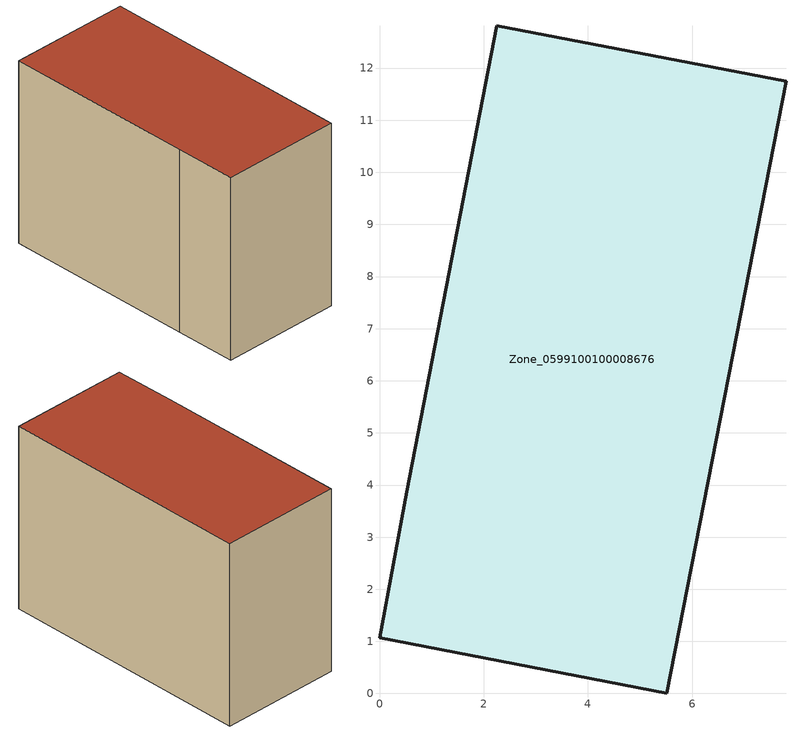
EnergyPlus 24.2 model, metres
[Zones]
Zone_0599100100008676
 floor ground (C_G): 0,1.07 0.52,3.87 2.25,12.82 7.8,11.74 5.51,0 z0
 wall outside (C_F): 0.52,3.87 0,1.07 5.51,0 7.8,11.74 2.25,12.82 0.52,3.87 z0:8.67
 roof outside (C_R): 5.51,0 7.8,11.74 2.25,12.82 0.52,3.87 0,1.07 z8.67
[BUILDING]
Pand.0599100100008676: North Axis=0; Terrain=City; Loads Convergence Tolerance Value=0.04; Temperature Convergence Tolerance Value=0.4; Solar Distribution=FullExterior; Maximum Number of Warmup Days=25; Minimum Number of Warmup Days=1
[Site:Location]
Rotterdam.The.Hague.AP_ZH_NLD Design_Conditions: Latitude=51.96; Longitude=4.45; Time Zone=1; Elevation=-4.5
[SITE:GROUNDTEMPERATURE:BUILDINGSURFACE]
18, 18, 18, 18, 18, 18, 18, 18, 18, 18, 18, 18
[MATERIAL] Thermal Absorptance=0.9; Solar Absorptance=0.7; Visible Absorptance=0.7
Name | Roughness | Thickness | Conductivity | Density | Specific Heat
G.TC.2015-2018 | MediumSmooth | 0.15 | 0.0428571 | 540 | 1210
F.TC.2015-2018 | Rough | 0.3 | 0.0666667 | 1920 | 840
R.TC.2015-2018 | MediumRough | 0.2 | 0.0333333 | 1500 | 1000
[CONSTRUCTION]
C_G: G.TC.2015-2018
C_F: F.TC.2015-2018
C_R: R.TC.2015-2018
[ZONE]
Zone_0599100100008676: Type=1; Multiplier=1; Ceiling Height=Autocalculate; Volume=Autocalculate; Floor Area=autocalculate; Part of Total Floor Area=Yes
[ZONEINFILTRATION:DESIGNFLOWRATE]
Infil_Zone_0599100100008676: Zone or ZoneList or Space or SpaceList=Zone_0599100100008676; Schedule=AlwaysOn; Design Flow Rate Calculation Method=Flow/Area; Flow Rate per Floor Area=0.0015; Constant Term Coefficient=1; Temperature Term Coefficient=0; Velocity Term Coefficient=0; Velocity Squared Term Coefficient=0
[HVACTEMPLATE:ZONE:IDEALLOADSAIRSYSTEM]
Zone_0599100100008676: Maximum Heating Supply Air Temperature=50; Minimum Cooling Supply Air Temperature=13; Maximum Heating Supply Air Humidity Ratio=0.0156; Minimum Cooling Supply Air Humidity Ratio=0.0077; Heating Limit=NoLimit; Cooling Limit=NoLimit; Dehumidification Control Type=ConstantSensibleHeatRatio; Cooling Sensible Heat Ratio=0.7; Dehumidification Setpoint=60; Humidification Control Type=None; Humidification Setpoint=30; Outdoor Air Method=None; Outdoor Air Flow Rate per Person=0.00944; Outdoor Air Flow Rate per Zone Floor Area=0; Outdoor Air Flow Rate per Zone=0; Demand Controlled Ventilation Type=None; Outdoor Air Economizer Type=NoEconomizer; Heat Recovery Type=None; Sensible Heat Recovery Effectiveness=0.7; Latent Heat Recovery Effectiveness=0.65
[ZONECONTROL:THERMOSTAT]
ThermostatControl_Zone_0599100100008676: Zone or ZoneList=Zone_0599100100008676; Control Type Schedule=DualSetpointControlType; Control 1=Thermostat_Zone_0599100100008676; Temperature Difference Between Cutout And Setpoint=0
[THERMOSTATSETPOINT:DUALSETPOINT]
Thermostat_Zone_0599100100008676: Heating Setpoint Temperature Schedule=HeatingSetpoint_Zone_0599100100008676; Cooling Setpoint Temperature Schedule=CoolingSetpoint_Zone_0599100100008676
[SCHEDULE:COMPACT]
HeatingSetpoint_Zone_0599100100008676: Through: 12/31, For: AllDays, Until: 24:00, 21
CoolingSetpoint_Zone_0599100100008676: Through: 12/31, For: AllDays, Until: 24:00, 24
DualSetpointControlType: Through: 12/31, For: AllDays, Until: 24:00, 4
AlwaysOn: Through: 12/31, For: AllDays, Until: 24:00, 1
